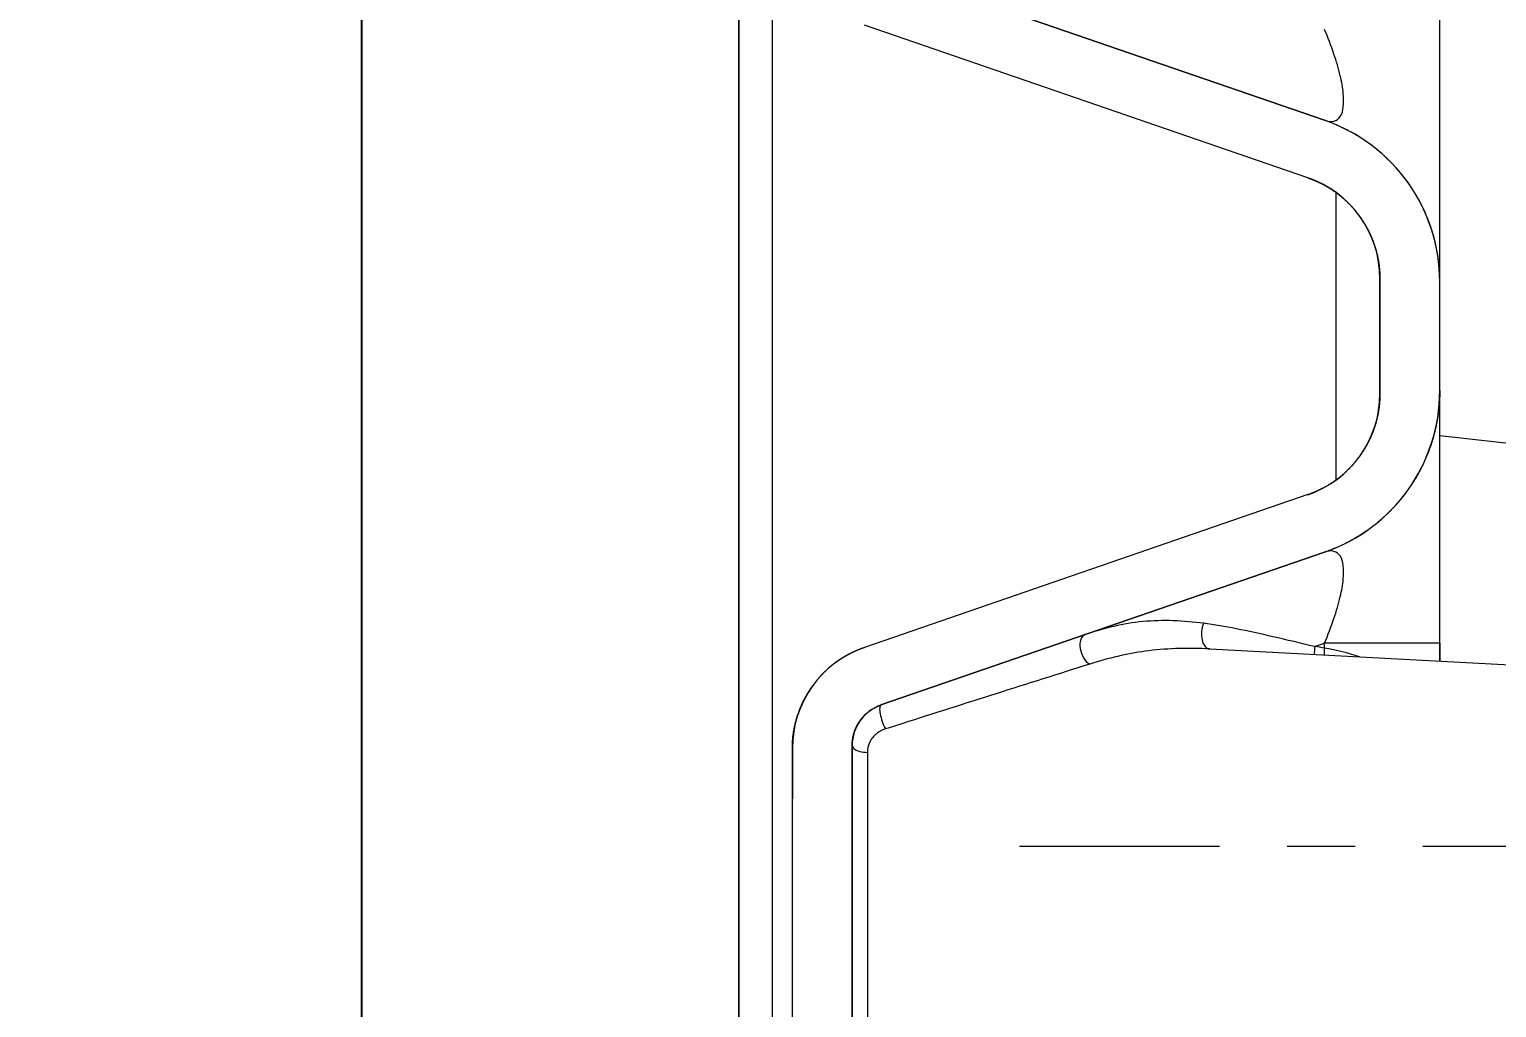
# Model space of a CAD drawing. Header units: millimetres. Extents: x 5536 to 6151, y 463 to 893.
# Drawn here: x 5566.58 to 5594.05, y 662.45 to 680.75 of the extents above; entities that cross this region are included whole.
import ezdxf

# ---------------------------------------------------------------- set-up
doc = ezdxf.new("R2010")
doc.units = ezdxf.units.MM
doc.header["$LTSCALE"] = 0.2
doc.linetypes.add('CENTER', pattern=[50.8, 31.75, -6.35, 6.35, -6.35])
doc.layers.get('0').update_dxf_attribs({"lineweight": 18})
doc.layers.add('poumianxian', color=2, linetype='Continuous', lineweight=18)
doc.layers.add('图层1', color=1, linetype='CENTER', lineweight=18)
doc.styles.add('標準', font='', dxfattribs={"width": 0.667})
doc.styles.get('標準').set_extended_font_data('pmingliu')
doc.dimstyles.new('11111111111', dxfattribs={"dimtxt": 4.5, "dimasz": 4.5, "dimexe": 1.25, "dimexo": 0.625, "dimtad": 1, "dimtoh": 1, "dimdsep": 46, "dimtxsty": '標準', "dimblk": '_CAXARROW', "dimcen": 0, "dimdle": 9, "dimclrd": 6, "dimclre": 6, "dimclrt": 2, "dimadec": 0, "dimazin": 0, "dimtfac": 0.707107, "dimtofl": 0, "dimtmove": 2, "dimatfit": 3, "dimfxl": 0, "dimfrac": 2, "dimtolj": 1, "dimarcsym": 0})
doc.dimstyles.new('ISO-25', dxfattribs={"dimtxt": 2.5, "dimasz": 2.5, "dimexe": 1.25, "dimexo": 0.625, "dimtad": 1, "dimdsep": 46, "dimtxsty": 'Standard', "dimblk": '_CAXARROW', "dimcen": 0, "dimdle": 5, "dimclrd": 4, "dimclre": 4, "dimclrt": 3, "dimadec": 0, "dimazin": 0, "dimtfac": 0.707107, "dimtofl": 0, "dimtmove": 2, "dimatfit": 3, "dimfxl": 0, "dimfrac": 2, "dimarcsym": 0})

# ---------------------------------------------------------------- blocks, each defined once
blk = doc.blocks.new('*X5')
at = {"layer": 'poumianxian'}
for points in [[(5584.363, 771.658), (5584.363, 770.158), (5579.863, 770.908)], [(5601.483, 771.658), (5601.483, 770.158), (5605.983, 770.908)]]:
    blk.add_hatch(color=6, dxfattribs=at).paths.add_polyline_path(points, flags=0)
at = {"layer": 'poumianxian', "color": 6, "lineweight": -2}
for p, q in [((5579.863, 751.048), (5579.863, 772.158)), ((5605.983, 666.085), (5605.983, 772.158)), ((5601.483, 770.908), (5584.363, 770.908))]:
    blk.add_line(p, q, dxfattribs=at)
at = {"layer": 'poumianxian', "insert": (5594.728, 774.146), "char_height": 4.5, "width": 49.11955, "attachment_point": 5, "style": '標準'}
blk.add_mtext('\\T1.004;26.12%%P0.1', dxfattribs=at)
blk = doc.blocks.new('_CAXARROW')
blk.add_hatch(color=0).paths.add_polyline_path([(0, 0), (-1, 0.125), (-1, -0.125)], flags=0)
blk = doc.blocks.new('*X35')
at = {"layer": 'poumianxian'}
for points in [[(5572.05, 738.488), (5573.55, 738.488), (5572.8, 742.988)], [(5572.05, 648.974), (5573.55, 648.974), (5572.8, 644.474)]]:
    blk.add_hatch(color=6, dxfattribs=at).paths.add_polyline_path(points, flags=0)
at = {"layer": 'poumianxian', "color": 6, "lineweight": -2}
for p, q in [((5585.032, 742.988), (5571.55, 742.988)), ((5572.8, 738.488), (5572.8, 648.974)), ((5572.424, 644.474), (5574.05, 644.474))]:
    blk.add_line(p, q, dxfattribs=at)
at = {"layer": 'poumianxian', "color": 2, "insert": (5569.532, 693.731), "char_height": 4.5, "width": 49.6328, "attachment_point": 5, "rotation": 90, "style": '標準'}
blk.add_mtext('\\T1.004;98.51%%P0.3', dxfattribs=at)

msp = doc.modelspace()

# ---------------------------------------------------------------- linework, layer by layer
for p, q in [((5579.863, 731.59), (5579.863, 650.259)), ((5579.863, 645.581), (5579.863, 721.361)), ((5580.482, 720.636), (5580.482, 650.259)), ((5592.983, 676.027), (5592.983, 689.775)), ((5590.824, 679.052), (5582.522, 681.911)), ((5582.522, 681.911), (5590.824, 679.052)), ((5590.824, 679.052), (5582.522, 681.911)), ((5590.514, 677.975), (5582.212, 680.834)), ((5590.514, 677.975), (5582.212, 680.834)), ((5591.036, 677.702), (5591.036, 672.319)), ((5591.863, 673.937), (5591.863, 676.084)), ((5591.863, 676.084), (5591.863, 673.937)), ((5591.863, 673.937), (5591.863, 676.084)), ((5592.983, 673.994), (5592.983, 676.027)), ((5592.983, 673.994), (5592.983, 676.027)), ((5592.983, 668.932), (5592.983, 673.994)), ((5592.983, 673.156), (5594.047, 673.035)), ((5590.514, 672.046), (5582.212, 669.187)), ((5590.514, 672.046), (5582.212, 669.187)), ((5590.824, 670.968), (5582.522, 668.11)), ((5590.824, 670.968), (5582.522, 668.11)), ((5582.522, 668.11), (5590.824, 670.968)), ((5588.677, 669.158), (5601.698, 668.475)), ((5590.64, 669.203), (5590.824, 669.267)), ((5590.825, 669.174), (5590.824, 669.267)), ((5592.983, 669.266), (5590.824, 669.266)), ((5592.983, 669.266), (5592.983, 668.932)), ((5582.929, 667.765), (5582.659, 667.679)), ((5582.659, 667.679), (5582.604, 667.662)), ((5580.863, 659.225), (5580.863, 667.296)), ((5580.863, 667.296), (5580.863, 666.351)), ((5580.863, 659.225), (5580.863, 667.296)), ((5580.863, 666.351), (5580.863, 667.296)), ((5581.983, 659.168), (5581.983, 667.353)), ((5581.983, 667.353), (5581.983, 661.732)), ((5581.983, 659.168), (5581.983, 667.353)), ((5582.267, 667.222), (5582.267, 661.99))]:
    msp.add_line(p, q)
for centre, radius, start, end in [((5589.783, 676.027), 3.2, 0, 71), ((5589.783, 676.027), 3.2, 359.9992, 70.9997), ((5589.863, 676.084), 2, 0, 71), ((5589.863, 676.084), 2, 0, 71), ((5589.863, 676.084), 2, 35.499, 70.9996), ((5589.863, 676.084), 2, 0, 5.9167), ((5589.863, 673.937), 2, 289, 0), ((5589.863, 673.937), 2, 289, 0), ((5589.783, 673.994), 3.2, 289, 0), ((5589.783, 673.994), 3.2, 289, 0), ((5595.326, 684.406), 11.442, 263.5835, 268.1122), ((5589.863, 673.937), 2, 289.0004, 294.9172), ((5582.863, 667.296), 2, 109, 180), ((5582.863, 667.296), 2, 109, 180), ((5582.863, 667.296), 2, 109, 126.75), ((5587.047, 645.494), 23.98, 80.9364, 81.3839), ((6104.395, -970.851), 1719.59, 107.530589, 107.652905), ((5588.822, 661.268), 7.975, 106.8883, 107.4648), ((5582.783, 667.353), 0.8, 109, 180), ((5582.783, 667.353), 0.8, 109, 179.9865)]:
    msp.add_arc(centre, radius, start, end)
for points, knots in [([(5590.825, 679.052), (5590.881, 679.033), (5590.997, 679.009), (5591.145, 679.125), (5591.188, 679.324), (5591.182, 679.582), (5591.119, 679.916), (5590.999, 680.316), (5590.889, 680.602), (5590.824, 680.754)], [0, 0, 0, 0, 8558.171849, 15616.923435, 24560.895455, 36760.420845, 52911.389145, 73255.746768, 97060.170489, 97060.170489, 97060.170489, 97060.170489]), ([(5592.983, 676.027), (5592.983, 676.036), (5592.983, 676.056), (5592.982, 676.085), (5592.982, 676.114), (5592.981, 676.144), (5592.979, 676.173), (5592.978, 676.202), (5592.976, 676.232), (5592.974, 676.262), (5592.972, 676.291), (5592.969, 676.321), (5592.966, 676.351), (5592.963, 676.38), (5592.96, 676.41), (5592.956, 676.44), (5592.952, 676.47), (5592.948, 676.5), (5592.943, 676.53), (5592.938, 676.56), (5592.933, 676.59), (5592.927, 676.62), (5592.921, 676.65), (5592.915, 676.68), (5592.909, 676.71), (5592.902, 676.74), (5592.895, 676.77), (5592.888, 676.8), (5592.88, 676.83), (5592.872, 676.86), (5592.864, 676.89), (5592.856, 676.919), (5592.847, 676.949), (5592.838, 676.979), (5592.828, 677.009), (5592.819, 677.039), (5592.808, 677.068), (5592.798, 677.098), (5592.787, 677.127), (5592.776, 677.157), (5592.765, 677.186), (5592.754, 677.216), (5592.742, 677.245), (5592.73, 677.274), (5592.717, 677.303), (5592.704, 677.332), (5592.691, 677.361), (5592.678, 677.39), (5592.664, 677.419), (5592.65, 677.447), (5592.636, 677.476), (5592.621, 677.504), (5592.607, 677.532), (5592.591, 677.56), (5592.576, 677.588), (5592.56, 677.616), (5592.544, 677.643), (5592.528, 677.671), (5592.511, 677.698), (5592.495, 677.725), (5592.478, 677.753), (5592.46, 677.779), (5592.442, 677.806), (5592.425, 677.833), (5592.406, 677.859), (5592.388, 677.885), (5592.369, 677.911), (5592.35, 677.937), (5592.331, 677.962), (5592.311, 677.988), (5592.292, 678.013), (5592.272, 678.038), (5592.252, 678.063), (5592.231, 678.087), (5592.21, 678.112), (5592.189, 678.136), (5592.168, 678.16), (5592.147, 678.183), (5592.125, 678.207), (5592.103, 678.23), (5592.081, 678.253), (5592.059, 678.276), (5592.037, 678.298), (5592.014, 678.32), (5591.991, 678.343), (5591.968, 678.364), (5591.945, 678.386), (5591.921, 678.407), (5591.898, 678.428), (5591.874, 678.449), (5591.85, 678.469), (5591.826, 678.49), (5591.802, 678.51), (5591.777, 678.529), (5591.753, 678.549), (5591.728, 678.568), (5591.703, 678.587), (5591.678, 678.605), (5591.653, 678.624), (5591.627, 678.642), (5591.602, 678.66), (5591.576, 678.677), (5591.55, 678.694), (5591.524, 678.711), (5591.499, 678.728), (5591.472, 678.744), (5591.446, 678.76), (5591.42, 678.776), (5591.394, 678.792), (5591.367, 678.807), (5591.341, 678.822), (5591.314, 678.837), (5591.287, 678.851), (5591.26, 678.865), (5591.233, 678.879), (5591.206, 678.893), (5591.179, 678.906), (5591.152, 678.919), (5591.125, 678.932), (5591.098, 678.944), (5591.071, 678.956), (5591.044, 678.968), (5591.016, 678.979), (5590.989, 678.991), (5590.962, 679.002), (5590.934, 679.012), (5590.907, 679.023), (5590.879, 679.033), (5590.852, 679.043), (5590.834, 679.049), (5590.824, 679.052)], [0, 0, 0, 0, 12027.960872, 24090.458617, 36187.139247, 48317.641, 60481.594434, 72678.622455, 84908.340203, 97170.355257, 109464.267568, 121789.669462, 134146.145775, 146533.273744, 158950.623209, 171397.75655, 183874.22884, 196379.587763, 208913.373768, 221475.1202, 234064.353154, 246680.591775, 259323.34814, 271992.127563, 284686.428462, 297405.742558, 310149.554942, 322917.344174, 335708.582439, 348522.735573, 361359.263179, 374217.618729, 387097.249853, 399997.598185, 412918.099712, 425858.184758, 438817.278184, 451794.799556, 464790.163269, 477802.778555, 490832.049832, 503877.376768, 516938.154386, 530013.773297, 543103.619828, 556207.07617, 569323.520552, 582452.327494, 595592.867826, 608744.508981, 621906.615097, 635078.547225, 648259.663595, 661449.319632, 674646.868272, 687851.66009, 701063.043562, 714280.365124, 727502.969459, 740730.199666, 753961.397554, 767195.903596, 780433.057397, 793672.197664, 806912.662636, 820153.790027, 833394.917412, 846635.382349, 859874.52263, 873111.676405, 886346.182445, 899577.380345, 912804.610568, 926027.214891, 939244.536453, 952455.91992, 965660.711753, 978858.260425, 992047.916427, 1005229.032804, 1018400.964931, 1031563.07104, 1044714.712188, 1057855.25253, 1070984.059451, 1084100.50386, 1097203.960194, 1110293.806709, 1123369.425649, 1136430.203262, 1149475.530186, 1162504.801453, 1175517.416758, 1188512.780464, 1201490.301844, 1214449.395266, 1227389.480319, 1240309.98182, 1253210.330161, 1266089.961274, 1278948.316865, 1291784.844434, 1304598.99759, 1317390.235836, 1330158.025107, 1342901.837475, 1355621.151584, 1368315.452468, 1380984.231866, 1393626.988272, 1406243.226855, 1418832.459803, 1431394.206226, 1443927.992269, 1456433.351197, 1468909.823482, 1481356.956824, 1493774.306287, 1506161.434262, 1518517.910538, 1530843.312462, 1543137.224787, 1555399.239821, 1567628.95757, 1579825.98557, 1591989.939024, 1604120.440771, 1616217.121401, 1628279.619141, 1640307.58004, 1640307.58004, 1640307.58004, 1640307.58004]), ([(5590.514, 677.975), (5590.52, 677.973), (5590.531, 677.969), (5590.548, 677.963), (5590.565, 677.956), (5590.582, 677.95), (5590.6, 677.943), (5590.617, 677.936), (5590.634, 677.929), (5590.651, 677.922), (5590.668, 677.915), (5590.685, 677.907), (5590.702, 677.899), (5590.719, 677.891), (5590.736, 677.883), (5590.753, 677.875), (5590.769, 677.867), (5590.786, 677.858), (5590.803, 677.849), (5590.82, 677.84), (5590.836, 677.831), (5590.853, 677.822), (5590.869, 677.812), (5590.886, 677.802), (5590.902, 677.792), (5590.919, 677.782), (5590.935, 677.772), (5590.951, 677.762), (5590.967, 677.751), (5590.984, 677.74), (5591, 677.729), (5591.015, 677.718), (5591.031, 677.707), (5591.047, 677.695), (5591.063, 677.684), (5591.078, 677.672), (5591.094, 677.66), (5591.109, 677.648), (5591.125, 677.636), (5591.14, 677.623), (5591.155, 677.61), (5591.17, 677.598), (5591.185, 677.585), (5591.199, 677.572), (5591.214, 677.558), (5591.229, 677.545), (5591.243, 677.531), (5591.257, 677.517), (5591.271, 677.503), (5591.285, 677.489), (5591.299, 677.475), (5591.313, 677.461), (5591.327, 677.446), (5591.34, 677.432), (5591.354, 677.417), (5591.367, 677.402), (5591.38, 677.387), (5591.393, 677.372), (5591.406, 677.356), (5591.418, 677.341), (5591.431, 677.325), (5591.443, 677.309), (5591.455, 677.294), (5591.467, 677.278), (5591.479, 677.261), (5591.491, 677.245), (5591.502, 677.229), (5591.514, 677.212), (5591.525, 677.196), (5591.536, 677.179), (5591.547, 677.162), (5591.558, 677.146), (5591.568, 677.129), (5591.579, 677.111), (5591.589, 677.094), (5591.599, 677.077), (5591.609, 677.06), (5591.618, 677.042), (5591.628, 677.025), (5591.637, 677.007), (5591.646, 676.989), (5591.655, 676.972), (5591.664, 676.954), (5591.672, 676.936), (5591.681, 676.918), (5591.689, 676.9), (5591.697, 676.882), (5591.704, 676.863), (5591.712, 676.845), (5591.72, 676.827), (5591.727, 676.809), (5591.734, 676.79), (5591.741, 676.772), (5591.747, 676.753), (5591.754, 676.735), (5591.76, 676.716), (5591.766, 676.698), (5591.772, 676.679), (5591.778, 676.66), (5591.783, 676.642), (5591.789, 676.623), (5591.794, 676.604), (5591.799, 676.586), (5591.803, 676.567), (5591.808, 676.548), (5591.812, 676.529), (5591.817, 676.511), (5591.821, 676.492), (5591.824, 676.473), (5591.828, 676.454), (5591.832, 676.436), (5591.835, 676.417), (5591.838, 676.398), (5591.841, 676.379), (5591.843, 676.361), (5591.846, 676.342), (5591.848, 676.323), (5591.85, 676.305), (5591.852, 676.286), (5591.854, 676.268), (5591.856, 676.249), (5591.857, 676.231), (5591.859, 676.212), (5591.86, 676.194), (5591.861, 676.175), (5591.861, 676.157), (5591.862, 676.139), (5591.862, 676.12), (5591.863, 676.102), (5591.863, 676.09), (5591.863, 676.084)], [0, 0, 0, 0, 12025.649772, 24085.829758, 36180.186075, 48308.356954, 60469.973164, 72664.657558, 84892.025416, 97151.684417, 109443.234464, 121766.268147, 134120.370144, 146505.117976, 158920.081507, 171364.823206, 183838.898215, 196341.854255, 208873.231986, 221432.564723, 234019.378695, 246633.193144, 259273.520322, 271939.865451, 284631.727209, 297348.597334, 310089.961039, 322855.297008, 335644.077502, 348455.76845, 361289.829601, 374145.714457, 387022.870805, 399920.74039, 412838.759266, 425776.357919, 438732.961366, 451707.989161, 464700.855858, 477710.970853, 490737.738593, 503780.558947, 516838.826961, 529911.933503, 542999.264843, 556100.203396, 569214.127579, 582340.411869, 595478.427308, 608627.541385, 621787.118477, 634956.519664, 648135.103333, 661322.22504, 674517.237836, 687719.492466, 700928.337359, 714143.119303, 727363.182937, 740587.871639, 753816.527173, 767048.490315, 780283.100604, 793519.697053, 806757.617873, 819996.201092, 833234.78424, 846472.70509, 859709.301507, 872943.911851, 886175.874944, 899404.530482, 912629.219159, 925849.282859, 939064.064739, 952272.909707, 965475.164255, 978670.177076, 991857.298797, 1005035.882465, 1018205.283709, 1031364.860778, 1044513.974847, 1057651.990308, 1070778.274589, 1083892.198729, 1096993.137276, 1110080.468626, 1123153.575163, 1136211.843202, 1149254.663525, 1162281.431265, 1175291.546223, 1188284.412968, 1201259.440733, 1214216.0442, 1227153.642801, 1240071.661733, 1252969.531335, 1265846.687635, 1278702.57256, 1291536.633673, 1304348.324619, 1317137.10513, 1329902.441063, 1342643.804796, 1355360.674928, 1368052.536635, 1380718.881846, 1393359.208969, 1405973.023413, 1418559.837392, 1431119.170168, 1443650.547886, 1456153.503923, 1468627.578922, 1481072.320619, 1493487.284133, 1505872.031957, 1518226.134018, 1530549.167639, 1542840.717763, 1555100.376684, 1567327.74458, 1579522.428935, 1591684.045127, 1603812.216076, 1615906.57239, 1627966.752404, 1639992.402156, 1639992.402156, 1639992.402156, 1639992.402156]), ([(5591.863, 673.937), (5591.863, 673.931), (5591.863, 673.919), (5591.862, 673.901), (5591.862, 673.882), (5591.861, 673.864), (5591.861, 673.846), (5591.86, 673.827), (5591.859, 673.809), (5591.857, 673.79), (5591.856, 673.772), (5591.854, 673.753), (5591.852, 673.735), (5591.85, 673.716), (5591.848, 673.697), (5591.846, 673.679), (5591.843, 673.66), (5591.841, 673.641), (5591.838, 673.623), (5591.835, 673.604), (5591.832, 673.585), (5591.828, 673.566), (5591.824, 673.548), (5591.821, 673.529), (5591.817, 673.51), (5591.812, 673.491), (5591.808, 673.473), (5591.803, 673.454), (5591.799, 673.435), (5591.794, 673.416), (5591.789, 673.398), (5591.783, 673.379), (5591.778, 673.36), (5591.772, 673.342), (5591.766, 673.323), (5591.76, 673.305), (5591.754, 673.286), (5591.747, 673.268), (5591.741, 673.249), (5591.734, 673.231), (5591.727, 673.212), (5591.72, 673.194), (5591.712, 673.176), (5591.704, 673.157), (5591.697, 673.139), (5591.689, 673.121), (5591.681, 673.103), (5591.672, 673.085), (5591.664, 673.067), (5591.655, 673.049), (5591.646, 673.032), (5591.637, 673.014), (5591.628, 672.996), (5591.618, 672.979), (5591.609, 672.961), (5591.599, 672.944), (5591.589, 672.927), (5591.579, 672.909), (5591.568, 672.892), (5591.558, 672.875), (5591.547, 672.858), (5591.536, 672.842), (5591.525, 672.825), (5591.514, 672.808), (5591.502, 672.792), (5591.491, 672.776), (5591.479, 672.759), (5591.467, 672.743), (5591.455, 672.727), (5591.443, 672.711), (5591.431, 672.696), (5591.418, 672.68), (5591.406, 672.665), (5591.393, 672.649), (5591.38, 672.634), (5591.367, 672.619), (5591.354, 672.604), (5591.34, 672.589), (5591.327, 672.575), (5591.313, 672.56), (5591.299, 672.546), (5591.285, 672.531), (5591.271, 672.517), (5591.257, 672.503), (5591.243, 672.49), (5591.229, 672.476), (5591.214, 672.463), (5591.199, 672.449), (5591.185, 672.436), (5591.17, 672.423), (5591.155, 672.41), (5591.14, 672.398), (5591.125, 672.385), (5591.109, 672.373), (5591.094, 672.361), (5591.078, 672.349), (5591.063, 672.337), (5591.047, 672.325), (5591.031, 672.314), (5591.015, 672.303), (5591, 672.292), (5590.984, 672.281), (5590.967, 672.27), (5590.951, 672.259), (5590.935, 672.249), (5590.919, 672.239), (5590.902, 672.228), (5590.886, 672.219), (5590.869, 672.209), (5590.853, 672.199), (5590.836, 672.19), (5590.82, 672.181), (5590.803, 672.172), (5590.786, 672.163), (5590.769, 672.154), (5590.753, 672.146), (5590.736, 672.138), (5590.719, 672.129), (5590.702, 672.122), (5590.685, 672.114), (5590.668, 672.106), (5590.651, 672.099), (5590.634, 672.092), (5590.617, 672.085), (5590.6, 672.078), (5590.582, 672.071), (5590.565, 672.064), (5590.548, 672.058), (5590.531, 672.052), (5590.52, 672.048), (5590.514, 672.046)], [0, 0, 0, 0, 12030.457003, 24095.45807, 36194.649033, 48327.668216, 60494.14601, 72693.705254, 84925.960971, 97190.520754, 109486.984421, 121814.944172, 134173.984716, 146563.683405, 158983.609798, 171433.326277, 183912.387784, 196420.341874, 208956.729008, 221521.082308, 234112.927928, 246731.784741, 259377.164831, 272048.573346, 284745.508686, 297467.462383, 310213.919408, 322984.358345, 335778.251168, 348595.063585, 361434.255046, 374295.279108, 387177.58311, 400080.608632, 413003.791477, 425946.561942, 438908.344745, 451888.559336, 464886.619913, 477901.935661, 490933.91091, 503981.945097, 517045.433176, 530123.765623, 543216.32863, 556322.504334, 569441.670761, 582573.202272, 595716.469651, 608870.840075, 622035.677681, 635210.343389, 648394.195193, 661586.588404, 674786.875928, 687994.408132, 701208.533275, 714428.597817, 727653.946233, 740883.92142, 754117.865165, 767355.117733, 780595.018608, 793836.906351, 807080.119056, 820323.994325, 833567.869611, 846811.082339, 860052.970114, 873292.870935, 886530.12355, 899764.067236, 912994.042504, 926219.390854, 939439.455354, 952653.580529, 965861.112708, 979061.400256, 992253.793461, 1005437.645315, 1018612.310967, 1031777.148596, 1044931.519028, 1058074.786385, 1071206.317904, 1084325.484375, 1097431.660024, 1110524.223022, 1123602.55549, 1136666.043587, 1149714.077762, 1162746.052991, 1175761.368776, 1188759.429368, 1201739.643886, 1214701.426732, 1227644.197187, 1240567.380037, 1253470.405581, 1266352.70957, 1279213.733561, 1292052.925088, 1304869.737506, 1317663.630348, 1330434.069257, 1343180.526318, 1355902.479974, 1368599.415334, 1381270.823831, 1393916.203944, 1406535.060795, 1419126.90631, 1431691.259637, 1444227.646783, 1456735.600907, 1469214.662424, 1481664.378905, 1494084.305315, 1506474.003946, 1518833.044492, 1531161.004305, 1543457.467895, 1555722.027692, 1567954.283437, 1580153.842653, 1592320.320466, 1604453.339577, 1616552.530588, 1628617.53165, 1640647.988672, 1640647.988672, 1640647.988672, 1640647.988672]), ([(5592.983, 673.994), (5592.983, 673.984), (5592.983, 673.965), (5592.982, 673.936), (5592.982, 673.907), (5592.981, 673.877), (5592.979, 673.848), (5592.978, 673.818), (5592.976, 673.789), (5592.974, 673.759), (5592.972, 673.73), (5592.969, 673.7), (5592.966, 673.67), (5592.963, 673.641), (5592.96, 673.611), (5592.956, 673.581), (5592.952, 673.551), (5592.948, 673.521), (5592.943, 673.491), (5592.938, 673.461), (5592.933, 673.431), (5592.927, 673.401), (5592.921, 673.371), (5592.915, 673.341), (5592.909, 673.311), (5592.902, 673.281), (5592.895, 673.251), (5592.888, 673.221), (5592.88, 673.191), (5592.872, 673.161), (5592.864, 673.131), (5592.856, 673.101), (5592.847, 673.072), (5592.838, 673.042), (5592.828, 673.012), (5592.819, 672.982), (5592.808, 672.953), (5592.798, 672.923), (5592.787, 672.893), (5592.776, 672.864), (5592.765, 672.834), (5592.754, 672.805), (5592.742, 672.776), (5592.73, 672.747), (5592.717, 672.718), (5592.704, 672.689), (5592.691, 672.66), (5592.678, 672.631), (5592.664, 672.602), (5592.65, 672.574), (5592.636, 672.545), (5592.621, 672.517), (5592.607, 672.489), (5592.591, 672.461), (5592.576, 672.433), (5592.56, 672.405), (5592.544, 672.377), (5592.528, 672.35), (5592.511, 672.323), (5592.495, 672.295), (5592.478, 672.268), (5592.46, 672.241), (5592.442, 672.215), (5592.425, 672.188), (5592.406, 672.162), (5592.388, 672.136), (5592.369, 672.11), (5592.35, 672.084), (5592.331, 672.058), (5592.311, 672.033), (5592.292, 672.008), (5592.272, 671.983), (5592.252, 671.958), (5592.231, 671.934), (5592.21, 671.909), (5592.189, 671.885), (5592.168, 671.861), (5592.147, 671.838), (5592.125, 671.814), (5592.103, 671.791), (5592.081, 671.768), (5592.059, 671.745), (5592.037, 671.723), (5592.014, 671.7), (5591.991, 671.678), (5591.968, 671.657), (5591.945, 671.635), (5591.921, 671.614), (5591.898, 671.593), (5591.874, 671.572), (5591.85, 671.552), (5591.826, 671.531), (5591.802, 671.511), (5591.777, 671.492), (5591.753, 671.472), (5591.728, 671.453), (5591.703, 671.434), (5591.678, 671.416), (5591.653, 671.397), (5591.627, 671.379), (5591.602, 671.361), (5591.576, 671.344), (5591.55, 671.327), (5591.524, 671.31), (5591.499, 671.293), (5591.472, 671.277), (5591.446, 671.26), (5591.42, 671.245), (5591.394, 671.229), (5591.367, 671.214), (5591.341, 671.199), (5591.314, 671.184), (5591.287, 671.17), (5591.26, 671.156), (5591.233, 671.142), (5591.206, 671.128), (5591.179, 671.115), (5591.152, 671.102), (5591.125, 671.089), (5591.098, 671.077), (5591.071, 671.065), (5591.044, 671.053), (5591.016, 671.041), (5590.989, 671.03), (5590.962, 671.019), (5590.934, 671.008), (5590.907, 670.998), (5590.879, 670.988), (5590.852, 670.978), (5590.834, 670.972), (5590.824, 670.968)], [0, 0, 0, 0, 12032.384951, 24099.319478, 36200.449464, 48335.413012, 60503.840545, 72705.35479, 84939.570868, 97206.096089, 109504.530302, 121834.465679, 134195.486863, 146587.171019, 159009.087786, 171460.799425, 183941.860723, 196451.819321, 208990.215497, 221556.582342, 234150.445821, 246771.324859, 259418.731475, 272092.17068, 284791.140749, 297515.133175, 310263.63294, 323036.118412, 335832.061502, 348650.92789, 361492.176939, 374355.262041, 387239.630502, 400144.723791, 413069.977649, 426014.822268, 438978.682298, 451960.977014, 464961.120592, 477978.522169, 491012.585824, 504062.711042, 517128.292626, 530208.720961, 543303.382151, 556411.658157, 569532.926979, 582666.56291, 595811.936546, 608968.41505, 622135.362403, 635312.139418, 648498.104016, 661692.611387, 674895.014336, 688104.66309, 701320.905924, 714543.089031, 727770.556818, 741002.652251, 754238.716788, 767478.090696, 780720.113337, 793964.123175, 807209.45817, 820455.455863, 833701.453549, 846946.788544, 860190.798429, 873432.821044, 886672.19495, 899908.259499, 913140.354912, 926367.822723, 939590.005831, 952806.248628, 966015.897397, 979218.300342, 992412.807744, 1005598.772349, 1018775.549327, 1031942.496672, 1045098.975207, 1058244.348824, 1071377.984762, 1084499.253612, 1097607.529582, 1110702.190755, 1123782.61912, 1136848.200699, 1149898.325905, 1162932.389576, 1175949.791133, 1188949.934718, 1201932.229467, 1214896.089454, 1227840.934079, 1240766.187951, 1253671.281225, 1266555.649699, 1279418.734802, 1292259.983854, 1305078.850241, 1317874.793335, 1330647.278783, 1343395.778532, 1356119.771032, 1368818.741087, 1381492.180267, 1394139.586884, 1406760.465924, 1419354.329396, 1431920.696234, 1444459.092407, 1456969.051008, 1469450.112343, 1481901.823942, 1494323.740708, 1506715.42487, 1519076.446058, 1531406.381465, 1543704.815673, 1555971.340876, 1568205.556914, 1580407.071194, 1592575.498747, 1604710.462274, 1616811.59226, 1628878.526782, 1640910.911774, 1640910.911774, 1640910.911774, 1640910.911774]), ([(5590.825, 669.267), (5590.889, 669.419), (5591, 669.706), (5591.119, 670.107), (5591.182, 670.441), (5591.188, 670.699), (5591.144, 670.897), (5590.997, 671.012), (5590.88, 670.988), (5590.824, 670.968)], [0, 0, 0, 0, 23887.262085, 44278.911741, 60464.57134, 72637.497847, 81534.920083, 88577.767847, 97118.69104, 97118.69104, 97118.69104, 97118.69104]), ([(5588.561, 669.638), (5588.186, 669.687), (5587.431, 669.726), (5586.696, 669.547), (5586.347, 669.427)], [0, 0, 0, 0, 16700.449822, 32977.979724, 32977.979724, 32977.979724, 32977.979724]), ([(5586.347, 669.427), (5586.308, 669.413), (5586.241, 669.324), (5586.243, 669.16), (5586.3, 668.995), (5586.381, 668.901), (5586.429, 668.875)], [0, 0, 0, 0, 11222.870662, 26419.147867, 43521.630778, 58476.180148, 58476.180148, 58476.180148, 58476.180148]), ([(5588.561, 669.637), (5588.54, 669.59), (5588.514, 669.486), (5588.524, 669.335), (5588.571, 669.209), (5588.644, 669.16), (5588.677, 669.158)], [0, 0, 0, 0, 16586.478503, 33593.789215, 47898.180923, 58500.271965, 58500.271965, 58500.271965, 58500.271965]), ([(5590.64, 669.203), (5590.38, 669.264), (5589.891, 669.382), (5589.2, 669.536), (5588.765, 669.611), (5588.561, 669.638)], [0, 0, 0, 0, 17369.916795, 32692.308244, 46066.475713, 46066.475713, 46066.475713, 46066.475713]), ([(5580.863, 667.296), (5580.863, 667.302), (5580.863, 667.314), (5580.863, 667.333), (5580.863, 667.351), (5580.864, 667.369), (5580.865, 667.388), (5580.866, 667.406), (5580.867, 667.424), (5580.868, 667.443), (5580.869, 667.461), (5580.871, 667.48), (5580.873, 667.499), (5580.875, 667.517), (5580.877, 667.536), (5580.879, 667.555), (5580.882, 667.573), (5580.885, 667.592), (5580.887, 667.611), (5580.891, 667.629), (5580.894, 667.648), (5580.897, 667.667), (5580.901, 667.686), (5580.905, 667.704), (5580.909, 667.723), (5580.913, 667.742), (5580.917, 667.761), (5580.922, 667.779), (5580.927, 667.798), (5580.932, 667.817), (5580.937, 667.835), (5580.942, 667.854), (5580.948, 667.873), (5580.953, 667.891), (5580.959, 667.91), (5580.965, 667.929), (5580.972, 667.947), (5580.978, 667.966), (5580.985, 667.984), (5580.992, 668.003), (5580.999, 668.021), (5581.006, 668.039), (5581.013, 668.058), (5581.021, 668.076), (5581.029, 668.094), (5581.037, 668.112), (5581.045, 668.13), (5581.053, 668.148), (5581.062, 668.166), (5581.07, 668.184), (5581.079, 668.202), (5581.088, 668.219), (5581.098, 668.237), (5581.107, 668.255), (5581.117, 668.272), (5581.127, 668.289), (5581.137, 668.307), (5581.147, 668.324), (5581.157, 668.341), (5581.168, 668.358), (5581.178, 668.375), (5581.189, 668.392), (5581.2, 668.408), (5581.211, 668.425), (5581.223, 668.441), (5581.234, 668.458), (5581.246, 668.474), (5581.258, 668.49), (5581.27, 668.506), (5581.282, 668.522), (5581.294, 668.538), (5581.307, 668.553), (5581.32, 668.569), (5581.332, 668.584), (5581.345, 668.599), (5581.358, 668.614), (5581.372, 668.629), (5581.385, 668.644), (5581.399, 668.659), (5581.412, 668.673), (5581.426, 668.688), (5581.44, 668.702), (5581.454, 668.716), (5581.468, 668.73), (5581.482, 668.744), (5581.497, 668.757), (5581.511, 668.771), (5581.526, 668.784), (5581.541, 668.797), (5581.556, 668.81), (5581.571, 668.823), (5581.586, 668.835), (5581.601, 668.848), (5581.616, 668.86), (5581.631, 668.872), (5581.647, 668.884), (5581.663, 668.896), (5581.678, 668.908), (5581.694, 668.919), (5581.71, 668.931), (5581.726, 668.942), (5581.742, 668.953), (5581.758, 668.963), (5581.774, 668.974), (5581.79, 668.984), (5581.807, 668.995), (5581.823, 669.005), (5581.839, 669.015), (5581.856, 669.024), (5581.872, 669.034), (5581.889, 669.043), (5581.906, 669.052), (5581.922, 669.061), (5581.939, 669.07), (5581.956, 669.079), (5581.973, 669.087), (5581.99, 669.096), (5582.007, 669.104), (5582.024, 669.112), (5582.041, 669.119), (5582.058, 669.127), (5582.075, 669.134), (5582.092, 669.142), (5582.109, 669.149), (5582.126, 669.156), (5582.143, 669.162), (5582.16, 669.169), (5582.177, 669.175), (5582.194, 669.181), (5582.206, 669.185), (5582.212, 669.187)], [0, 0, 0, 0, 12011.38482, 24057.258944, 36137.268827, 48251.053231, 60398.243207, 72578.462125, 84791.325805, 97036.442278, 109313.411992, 121621.827922, 133961.275439, 146331.332367, 158731.569142, 171161.548778, 183620.826919, 196108.951916, 208625.464804, 221169.899514, 233741.782903, 246340.634742, 258965.967799, 271617.288067, 284294.09459, 296995.879845, 309722.129675, 322472.323303, 335245.933603, 348042.427193, 360861.264448, 373701.899591, 386563.780914, 399446.350931, 412349.046416, 425271.298387, 438212.532534, 451172.169269, 464149.6237, 477144.305968, 490155.621243, 503182.970095, 516225.748266, 529283.347345, 542355.154413, 555440.552512, 568538.920801, 581649.634569, 594772.065601, 607905.582135, 621049.549198, 634203.328724, 647366.279841, 660537.758882, 673717.119631, 686903.713582, 700096.890103, 713295.996493, 726500.378402, 739709.379873, 752922.343429, 766138.610708, 779357.521985, 792578.417072, 805800.634984, 819023.514464, 832246.393867, 845468.611789, 858689.506831, 871908.418149, 885124.68538, 898337.649009, 911546.650428, 924751.032348, 937950.138759, 951143.315248, 964329.909249, 977509.27001, 990680.749033, 1003843.700106, 1016997.47968, 1030141.446719, 1043274.963249, 1056397.394259, 1069508.108036, 1082606.476319, 1095691.874424, 1108763.681506, 1121821.280564, 1134864.058746, 1147891.407594, 1160902.722867, 1173897.40515, 1186874.859595, 1199834.49635, 1212775.730508, 1225697.982469, 1238600.677878, 1251483.247897, 1264345.12925, 1277185.764396, 1290004.601671, 1302801.095224, 1315574.705555, 1328324.89917, 1341051.148958, 1353752.934277, 1366429.74078, 1379081.061036, 1391706.394091, 1404305.245923, 1416877.129365, 1429421.56411, 1441938.076953, 1454426.201936, 1466885.480029, 1479315.459666, 1491715.696459, 1504085.753394, 1516425.200935, 1528733.616841, 1541010.58663, 1553255.70303, 1565468.566702, 1577648.78563, 1589795.975624, 1601909.760022, 1613989.769908, 1626035.644003, 1638047.028844, 1638047.028844, 1638047.028844, 1638047.028844]), ([(5588.677, 669.158), (5588.296, 669.178), (5587.559, 669.167), (5586.842, 669.001), (5586.505, 668.899)], [0, 0, 0, 0, 17153.648776, 32980.076014, 32980.076014, 32980.076014, 32980.076014]), ([(5581.983, 667.353), (5581.983, 667.356), (5581.983, 667.361), (5581.983, 667.368), (5581.983, 667.375), (5581.983, 667.383), (5581.983, 667.39), (5581.984, 667.397), (5581.984, 667.405), (5581.985, 667.412), (5581.985, 667.419), (5581.986, 667.427), (5581.987, 667.434), (5581.988, 667.442), (5581.988, 667.449), (5581.989, 667.457), (5581.99, 667.464), (5581.991, 667.472), (5581.993, 667.479), (5581.994, 667.487), (5581.995, 667.494), (5581.997, 667.502), (5581.998, 667.509), (5581.999, 667.517), (5582.001, 667.524), (5582.003, 667.532), (5582.005, 667.539), (5582.006, 667.547), (5582.008, 667.554), (5582.01, 667.562), (5582.012, 667.569), (5582.014, 667.576), (5582.017, 667.584), (5582.019, 667.591), (5582.021, 667.599), (5582.024, 667.606), (5582.026, 667.614), (5582.029, 667.621), (5582.031, 667.628), (5582.034, 667.636), (5582.037, 667.643), (5582.04, 667.651), (5582.043, 667.658), (5582.046, 667.665), (5582.049, 667.672), (5582.052, 667.68), (5582.056, 667.687), (5582.059, 667.694), (5582.062, 667.701), (5582.066, 667.708), (5582.069, 667.715), (5582.073, 667.723), (5582.077, 667.73), (5582.08, 667.737), (5582.084, 667.744), (5582.088, 667.751), (5582.092, 667.757), (5582.096, 667.764), (5582.1, 667.771), (5582.105, 667.778), (5582.109, 667.785), (5582.113, 667.791), (5582.118, 667.798), (5582.122, 667.805), (5582.127, 667.811), (5582.131, 667.818), (5582.136, 667.824), (5582.141, 667.831), (5582.146, 667.837), (5582.15, 667.844), (5582.155, 667.85), (5582.16, 667.856), (5582.165, 667.862), (5582.171, 667.868), (5582.176, 667.875), (5582.181, 667.881), (5582.186, 667.887), (5582.192, 667.892), (5582.197, 667.898), (5582.202, 667.904), (5582.208, 667.91), (5582.214, 667.916), (5582.219, 667.921), (5582.225, 667.927), (5582.231, 667.932), (5582.236, 667.938), (5582.242, 667.943), (5582.248, 667.948), (5582.254, 667.954), (5582.26, 667.959), (5582.266, 667.964), (5582.272, 667.969), (5582.278, 667.974), (5582.284, 667.979), (5582.29, 667.984), (5582.296, 667.989), (5582.303, 667.993), (5582.309, 667.998), (5582.315, 668.003), (5582.322, 668.007), (5582.328, 668.011), (5582.334, 668.016), (5582.341, 668.02), (5582.347, 668.024), (5582.354, 668.029), (5582.36, 668.033), (5582.367, 668.037), (5582.373, 668.041), (5582.38, 668.045), (5582.387, 668.048), (5582.393, 668.052), (5582.4, 668.056), (5582.407, 668.059), (5582.413, 668.063), (5582.42, 668.066), (5582.427, 668.07), (5582.433, 668.073), (5582.44, 668.076), (5582.447, 668.079), (5582.454, 668.083), (5582.461, 668.086), (5582.467, 668.089), (5582.474, 668.091), (5582.481, 668.094), (5582.488, 668.097), (5582.495, 668.1), (5582.502, 668.102), (5582.508, 668.105), (5582.515, 668.107), (5582.52, 668.109), (5582.522, 668.11)], [0, 0, 0, 0, 12014.618452, 24063.735423, 36146.997443, 48264.04295, 60414.50315, 72598.001244, 84814.152772, 97062.565729, 109342.840605, 121654.570125, 133997.339572, 146370.72678, 158774.301846, 171207.627688, 183670.260071, 196161.747011, 208681.629614, 221229.441459, 233804.709364, 246406.952916, 259035.684886, 271690.411006, 284370.630366, 297075.835113, 309805.511034, 322559.137207, 335336.186371, 348136.124912, 360958.413157, 373802.505195, 386667.849218, 399553.887432, 412460.056419, 425385.787173, 438330.505237, 451293.631, 464274.579129, 477272.759632, 490287.577867, 503318.433874, 516364.723347, 529425.83772, 542501.163833, 555590.084759, 568691.979262, 581806.22269, 594932.186344, 608069.238543, 621216.744113, 634374.064832, 647540.559643, 660715.584701, 673898.493447, 687088.637498, 700285.365679, 713488.025468, 726695.962163, 739908.519769, 753125.040392, 766344.865681, 779567.33569, 792791.790052, 806017.567602, 819244.006737, 832470.445981, 845696.223518, 858920.677789, 872143.147781, 885362.973167, 898579.493773, 911792.05131, 924999.988018, 938202.647728, 951399.376056, 964589.52011, 977772.428841, 990947.453835, 1004113.948554, 1017271.269331, 1030418.774931, 1043555.827091, 1056681.790934, 1069796.03434, 1082897.928863, 1095986.849808, 1109062.175888, 1122123.290254, 1135169.579729, 1148200.435742, 1161215.253799, 1174213.434455, 1187194.382585, 1200157.508181, 1213102.226317, 1226027.957186, 1238934.126145, 1251820.164383, 1264685.508331, 1277529.60043, 1290351.888648, 1303151.827102, 1315928.876238, 1328682.5025, 1341412.178387, 1354117.383162, 1366797.602401, 1379452.328579, 1392081.060551, 1404683.304107, 1417258.572121, 1429806.384058, 1442326.266429, 1454817.753404, 1467280.385854, 1479713.711812, 1492117.2868, 1504490.673959, 1516833.443435, 1529145.17293, 1541425.447752, 1553673.86088, 1565890.012373, 1578073.510348, 1590223.970557, 1602341.016123, 1614424.278102, 1626473.395174, 1638488.013561, 1638488.013561, 1638488.013561, 1638488.013561]), ([(5582.522, 668.11), (5582.504, 668.104), (5582.491, 668.033), (5582.506, 667.936), (5582.542, 667.798), (5582.581, 667.706), (5582.604, 667.662)], [0, 0, 0, 0, 6994.967477, 21097.208375, 39771.435028, 58440.869979, 58440.869979, 58440.869979, 58440.869979]), ([(5582.604, 667.662), (5582.584, 667.655), (5582.543, 667.639), (5582.484, 667.608), (5582.429, 667.567), (5582.378, 667.518), (5582.334, 667.459), (5582.298, 667.391), (5582.273, 667.311), (5582.267, 667.253), (5582.267, 667.222)], [0, 0, 0, 0, 11969.154732, 24307.878777, 36892.236964, 49774.648146, 63173.474688, 77373.496201, 92675.465604, 109415.416645, 109415.416645, 109415.416645, 109415.416645]), ([(5581.983, 667.353), (5581.983, 667.329), (5582.028, 667.272), (5582.132, 667.236), (5582.219, 667.224), (5582.267, 667.222)], [0, 0, 0, 0, 10226.619633, 25990.226484, 46012.154051, 46012.154051, 46012.154051, 46012.154051])]:
    msp.add_open_spline(points, degree=3, knots=knots)
for points in [[(5590.64, 669.203), (5590.633, 669.154), (5590.634, 669.104), (5590.634, 669.055)], [(5590.824, 669.174), (5590.818, 669.132), (5590.818, 669.088), (5590.818, 669.046)], [(5591.48, 669.012), (5591.267, 669.086), (5591.046, 669.136), (5590.825, 669.174)]]:
    msp.add_open_spline(points, degree=3)
at = {"layer": '图层1'}
msp.add_line((5609.177, 665.46), (5585.112, 665.46), dxfattribs=at)

# ---------------------------------------------------------------- dimensions: what is measured, and where the dimension line sits
at = {"layer": 'poumianxian'}
dim = msp.add_linear_dim(base=(5579.863, 770.908), p1=(5605.983, 665.46), p2=(5579.863, 750.423), text='26.12%%P0.1', dimstyle='ISO-25', override={"dimtxt": 4.5, "dimasz": 4.5, "dimtxsty": '標準', "dimsah": 1, "dimclrd": 6, "dimclre": 6, "dimclrt": 256, "dimtfill": 1, "dimtolj": 1}, dxfattribs=at)
dim.commit()
dim.dimension.update_dxf_attribs({"geometry": '*X5', "text_midpoint": (5594.728, 770.908)})
dim = msp.add_linear_dim(base=(5569.532, 644.474), p1=(5585.657, 742.988), p2=(5571.799, 644.474), angle=90, text='98.51%%P0.3', dimstyle='11111111111', override={"dimsah": 1, "dimtfill": 1}, dxfattribs=at)
dim.commit()
dim.dimension.update_dxf_attribs({"geometry": '*X35', "text_midpoint": (5569.532, 693.731)})

doc.saveas('drawing.dxf')
